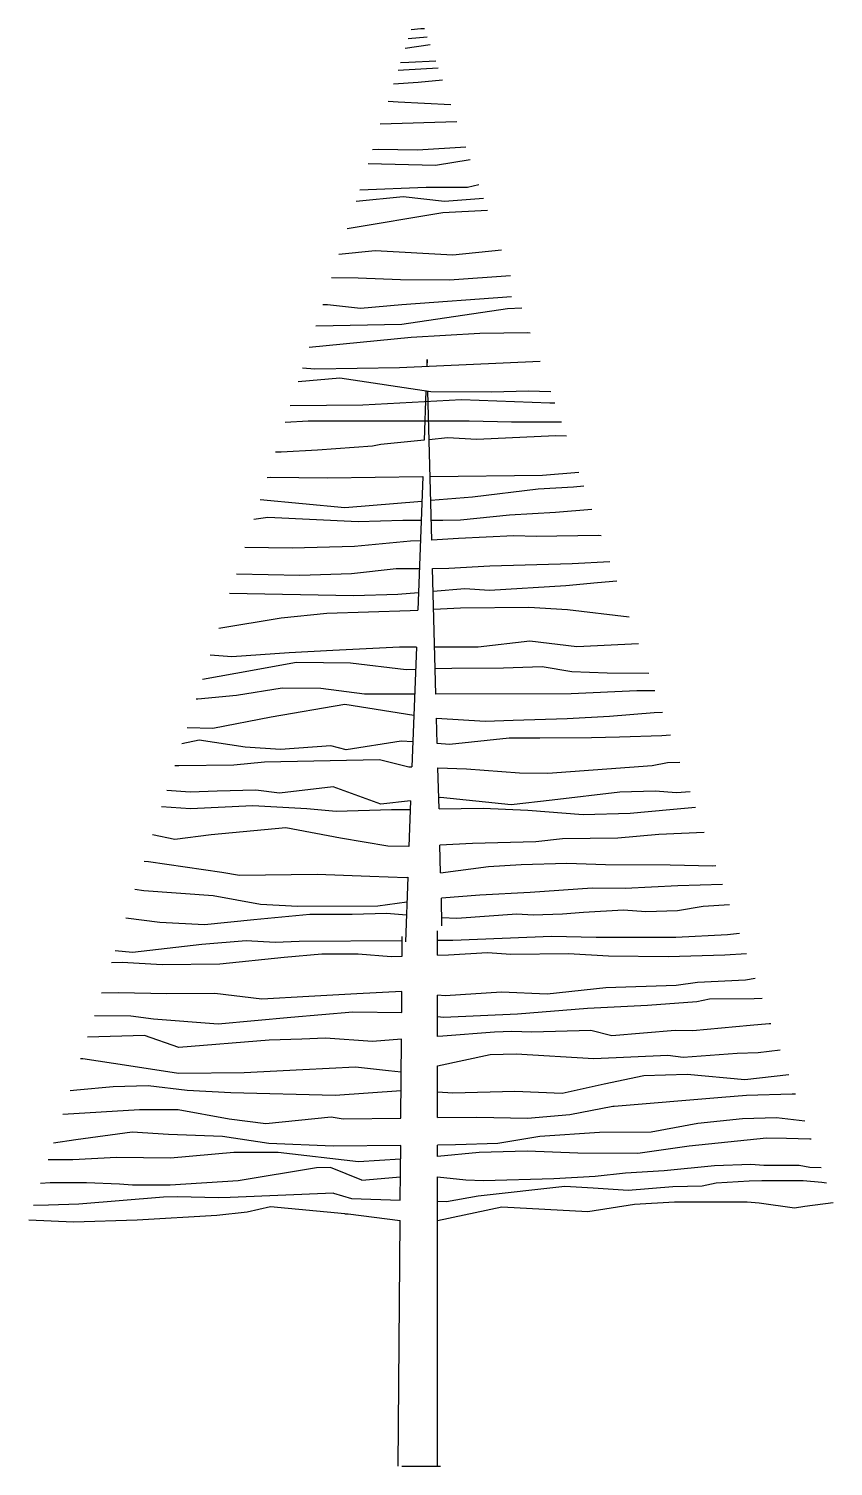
# Model space of a CAD drawing. Header units: metres. Extents: x -3.3 to 3.2, y 0 to 11.6.
import ezdxf

# ---------------------------------------------------------------- set-up
doc = ezdxf.new("R2010")
doc.units = ezdxf.units.M
doc.header["$LTSCALE"] = 0.2

msp = doc.modelspace()

# ---------------------------------------------------------------- linework, layer by layer
msp.add_line((-0.291, 0), (0.023, 0))
for points in [[(-0.107, 11.625), (-0.135, 11.624), (-0.214, 11.617)], [(-0.084, 11.558), (-0.239, 11.542)], [(-0.061, 11.494), (-0.263, 11.464)], [(0.004, 11.307), (-0.275, 11.289), (-0.32, 11.288)], [(-0.016, 11.364), (-0.232, 11.351), (-0.301, 11.349)], [(0.038, 11.209), (-0.157, 11.191), (-0.356, 11.176)], [(-0.4, 11.04), (-0.319, 11.035), (0.107, 11.011)], [(-0.465, 10.856), (0.155, 10.874)], [(0.227, 10.666), (-0.164, 10.642), (-0.482, 10.649), (-0.526, 10.647)], [(0.263, 10.564), (-0.018, 10.52), (-0.563, 10.532)], [(-0.63, 10.322), (-0.092, 10.343), (0.242, 10.345), (0.332, 10.365)], [(0.371, 10.253), (0.055, 10.228), (-0.28, 10.265), (-0.66, 10.229)], [(-0.731, 10.009), (0.041, 10.14), (0.404, 10.159)], [(0.517, 9.834), (0.123, 9.793), (-0.506, 9.83), (-0.799, 9.799)], [(-0.858, 9.613), (-0.642, 9.611), (-0.3, 9.598), (0.097, 9.594), (0.588, 9.629)], [(0.598, 9.456), (-0.291, 9.392), (-0.623, 9.363), (-0.89, 9.393), (-0.929, 9.392)], [(0.68, 9.365), (0.565, 9.361), (-0.289, 9.233), (-0.985, 9.219)], [(-1.04, 9.049), (-0.215, 9.132), (0.34, 9.164), (0.73, 9.168), (0.749, 9.167)], [(0.83, 8.935), (-0.309, 8.884), (-0.993, 8.873), (-1.094, 8.879)], [(-0.084, 8.894), (-0.085, 8.951), (-0.088, 8.894)], [(-1.129, 8.771), (-0.791, 8.803), (-0.056, 8.692), (0.438, 8.688), (0.733, 8.696), (0.915, 8.692)], [(0.948, 8.597), (0.907, 8.597), (0.193, 8.623), (-0.604, 8.581), (-1.192, 8.576)], [(-0.095, 8.698), (-0.11, 8.297)], [(-0.047, 7.49), (-0.079, 8.695)], [(-1.234, 8.443), (-1.047, 8.453), (0.255, 8.454), (0.598, 8.445), (1.001, 8.446)], [(-0.11, 8.297), (-0.461, 8.262), (-0.527, 8.25), (-0.973, 8.218), (-1.267, 8.2), (-1.312, 8.2)], [(1.041, 8.33), (0.953, 8.332), (0.317, 8.304), (0.079, 8.316), (-0.068, 8.301)], [(-0.06, 8.004), (0.848, 8.016), (1.142, 8.039)], [(-1.378, 7.996), (-1.356, 7.998), (-0.89, 7.993), (-0.121, 8.003)], [(-0.121, 8.003), (-0.161, 6.923)], [(1.182, 7.926), (1.098, 7.919), (0.813, 7.901), (0.283, 7.837), (-0.055, 7.809)], [(-0.128, 7.803), (-0.75, 7.75), (-1.436, 7.815)], [(-1.487, 7.658), (-1.375, 7.674), (-0.642, 7.639), (-0.282, 7.65), (-0.134, 7.65)], [(-0.051, 7.65), (0.042, 7.65), (0.184, 7.654), (0.582, 7.694), (0.952, 7.715), (1.247, 7.739)], [(-0.14, 7.485), (-0.22, 7.48), (-0.674, 7.438), (-1.178, 7.424), (-1.56, 7.429)], [(1.322, 7.524), (1.3, 7.526), (0.796, 7.52), (0.615, 7.524), (0.169, 7.502), (-0.047, 7.49)], [(-1.628, 7.218), (-1.114, 7.207), (-0.696, 7.219), (-0.336, 7.259), (-0.149, 7.26)], [(-0.041, 7.261), (0.091, 7.262), (0.423, 7.281), (1.088, 7.301), (1.394, 7.316)], [(-0.014, 6.245), (-0.041, 7.261)], [(1.45, 7.157), (1.292, 7.145), (1.036, 7.119), (0.419, 7.081), (0.22, 7.095), (-0.036, 7.073)], [(-0.156, 7.064), (-0.321, 7.05), (-0.682, 7.039), (-1.683, 7.057)], [(-1.769, 6.778), (-1.265, 6.86), (-0.896, 6.9), (-0.222, 6.92), (-0.161, 6.923)], [(-0.032, 6.93), (0.186, 6.942), (0.737, 6.948), (1.051, 6.929), (1.55, 6.869)], [(1.626, 6.65), (1.127, 6.627), (0.745, 6.673), (0.329, 6.623), (-0.024, 6.623)], [(-0.172, 6.623), (-0.308, 6.623), (-0.849, 6.597), (-1.2, 6.577), (-1.665, 6.545), (-1.84, 6.559)], [(-0.172, 6.623), (-0.209, 5.655)], [(-1.902, 6.366), (-1.632, 6.413), (-1.141, 6.503), (-0.704, 6.497), (-0.255, 6.444), (-0.179, 6.446)], [(-0.019, 6.451), (0.115, 6.455), (0.533, 6.458), (0.846, 6.467), (1.085, 6.427), (1.371, 6.416), (1.709, 6.413)], [(-0.187, 6.244), (-0.591, 6.244), (-0.944, 6.29), (-1.258, 6.291), (-1.627, 6.232), (-1.94, 6.204), (-1.954, 6.203)], [(-2.027, 5.975), (-1.819, 5.97), (-1.346, 6.06), (-0.751, 6.163), (-0.193, 6.075)], [(1.758, 6.272), (1.612, 6.271), (1.081, 6.246), (-0.014, 6.245)], [(-0.009, 6.049), (0.384, 6.026), (0.612, 6.033), (1.049, 6.046), (1.39, 6.065), (1.751, 6.095), (1.819, 6.097)], [(-0.003, 5.845), (-0.009, 6.049)], [(-0.201, 5.859), (-0.295, 5.863), (-0.74, 5.793), (-0.864, 5.827), (-1.272, 5.796), (-1.558, 5.816), (-1.93, 5.872), (-2.07, 5.842)], [(1.884, 5.912), (1.813, 5.907), (1.471, 5.897), (1.244, 5.89), (0.826, 5.887), (0.578, 5.889), (0.095, 5.837), (-0.003, 5.845)], [(-2.126, 5.667), (-2.095, 5.667), (-1.648, 5.671), (-1.402, 5.697), (-0.471, 5.715), (-0.232, 5.656), (-0.209, 5.655)], [(0.002, 5.649), (0.234, 5.641), (0.663, 5.607), (0.891, 5.604), (1.735, 5.667), (1.858, 5.69), (1.959, 5.695)], [(0.011, 5.316), (0.002, 5.649)], [(-0.219, 5.381), (-0.461, 5.355), (-0.845, 5.495), (-1.28, 5.444), (-1.471, 5.467), (-1.784, 5.458), (-2.003, 5.452), (-2.191, 5.466)], [(-0.219, 5.381), (-0.233, 5.011)], [(2.043, 5.454), (1.932, 5.445), (1.76, 5.459), (1.475, 5.45), (0.926, 5.386), (0.594, 5.348), (0.023, 5.407), (0.008, 5.406)], [(-2.233, 5.335), (-1.999, 5.319), (-1.496, 5.343), (-1.058, 5.318), (-0.82, 5.297), (-0.374, 5.31), (-0.221, 5.312)], [(0.011, 5.316), (0.367, 5.322), (0.729, 5.305), (1.176, 5.27), (1.556, 5.282), (1.878, 5.31), (2.086, 5.331)], [(-0.233, 5.011), (-0.403, 5.015), (-0.785, 5.079), (-1.228, 5.162), (-1.831, 5.105), (-2.125, 5.068), (-2.307, 5.107)], [(2.157, 5.126), (1.789, 5.108), (1.458, 5.079), (1.011, 5.075), (0.793, 5.05), (0.281, 5.035), (0.018, 5.022)], [(0.024, 4.799), (0.018, 5.022)], [(-2.375, 4.892), (-2.338, 4.891), (-1.746, 4.804), (-1.603, 4.779), (-0.976, 4.789), (-0.548, 4.773), (-0.253, 4.762), (-0.242, 4.764)], [(0.024, 4.799), (0.41, 4.849), (0.675, 4.866), (1.046, 4.877), (1.359, 4.867), (1.882, 4.864), (2.225, 4.855), (2.251, 4.858)], [(-0.249, 4.561), (-0.484, 4.528), (-1.13, 4.527), (-1.433, 4.542), (-1.816, 4.612), (-2.378, 4.652), (-2.449, 4.663)], [(-0.242, 4.764), (-0.261, 4.242)], [(2.304, 4.705), (1.944, 4.695), (1.517, 4.673), (1.251, 4.674), (0.749, 4.64), (0.341, 4.619), (0.03, 4.595)], [(0.035, 4.371), (0.03, 4.595)], [(0.034, 4.439), (0.156, 4.433), (0.64, 4.466), (0.773, 4.46), (1.01, 4.467), (1.181, 4.482), (1.503, 4.501), (1.684, 4.487), (1.941, 4.495), (2.149, 4.53), (2.36, 4.543)], [(-2.522, 4.435), (-2.247, 4.399), (-1.886, 4.382), (-1.488, 4.422), (-1.033, 4.464), (-0.691, 4.464), (-0.415, 4.473), (-0.253, 4.459)], [(0, 4.133), (0, 4.329)], [(2.443, 4.307), (2.346, 4.298), (1.928, 4.276), (1.577, 4.275), (1.282, 4.276), (0.921, 4.284), (0.123, 4.251), (0, 4.251)], [(-0.286, 4.25), (-1.121, 4.243), (-1.314, 4.235), (-1.549, 4.249), (-1.909, 4.219), (-2.468, 4.155), (-2.609, 4.167)], [(-0.287, 4.125), (-0.286, 4.285)], [(-2.638, 4.074), (-2.551, 4.077), (-2.228, 4.058), (-1.762, 4.062), (-1.241, 4.116), (-0.938, 4.144), (-0.643, 4.143), (-0.376, 4.122), (-0.287, 4.125)], [(0, 4.133), (0.089, 4.136), (0.402, 4.155), (0.592, 4.142), (1.058, 4.146), (1.381, 4.127), (1.866, 4.122), (2.322, 4.136), (2.499, 4.147)], [(-0.289, 3.84), (-0.653, 3.82), (-1.042, 3.799), (-1.421, 3.778), (-1.803, 3.823), (-2.192, 3.821), (-2.582, 3.829), (-2.719, 3.825)], [(-0.291, 3.67), (-0.289, 3.84)], [(2.569, 3.945), (2.49, 3.932), (2.101, 3.911), (1.93, 3.887), (1.361, 3.87), (0.887, 3.818), (0.516, 3.835), (0.061, 3.803), (0, 3.809)], [(0, 3.476), (0, 3.809)], [(0, 3.637), (0.047, 3.631), (0.645, 3.659), (1.213, 3.704), (1.697, 3.728), (2.096, 3.759), (2.199, 3.781), (2.561, 3.782), (2.625, 3.784)], [(-2.776, 3.646), (-2.481, 3.642), (-2.3, 3.619), (-1.776, 3.577), (-1.189, 3.633), (-0.686, 3.676), (-0.291, 3.67)], [(2.696, 3.579), (2.681, 3.577), (2.529, 3.563), (2.065, 3.52), (1.922, 3.525), (1.41, 3.482), (1.238, 3.524), (0.763, 3.51), (0.601, 3.515), (0.459, 3.511), (0.042, 3.479), (0, 3.476)], [(-0.292, 3.453), (-0.527, 3.434), (-0.908, 3.461), (-1.098, 3.455), (-1.364, 3.447), (-2.094, 3.387), (-2.372, 3.484), (-2.833, 3.47)], [(-0.297, 2.815), (-0.292, 3.453)], [(-2.888, 3.298), (-2.87, 3.298), (-2.498, 3.242), (-2.097, 3.178), (-1.565, 3.185), (-1.091, 3.208), (-0.664, 3.23), (-0.397, 3.2), (-0.294, 3.19)], [(0, 3.238), (0.426, 3.329), (0.635, 3.335), (1.264, 3.297), (1.861, 3.324), (1.985, 3.309), (2.422, 3.341), (2.592, 3.346), (2.77, 3.367)], [(0, 2.821), (0, 3.238)], [(2.84, 3.166), (2.485, 3.124), (2.018, 3.167), (1.667, 3.157), (1.346, 3.09), (1.006, 3.014), (0.625, 3.031), (0.122, 3.016), (0, 3.025)], [(-0.296, 3.035), (-0.828, 2.997), (-1.674, 3.02), (-2.026, 3.038), (-2.341, 3.076), (-2.626, 3.068), (-2.92, 3.04), (-2.972, 3.036)], [(0, 2.821), (0.318, 2.822), (0.727, 2.816), (1.068, 2.845), (1.418, 2.912), (1.427, 2.912), (2.299, 2.986), (2.498, 3.001), (2.868, 3.012), (2.894, 3.011)], [(-3.032, 2.848), (-2.411, 2.884), (-2.098, 2.884), (-1.687, 2.81), (-1.391, 2.772), (-0.861, 2.825), (-0.765, 2.809), (-0.297, 2.815)], [(2.971, 2.791), (2.741, 2.818), (2.466, 2.81), (2.106, 2.771), (1.728, 2.703), (1.31, 2.7), (0.826, 2.666), (0.486, 2.609), (0.144, 2.599), (0, 2.597)], [(-0.299, 2.594), (-0.844, 2.588), (-1.367, 2.611), (-1.74, 2.666), (-2.177, 2.682), (-2.472, 2.702), (-2.927, 2.641), (-3.108, 2.614)], [(-0.303, 2.153), (-0.299, 2.594)], [(3.022, 2.644), (3.012, 2.646), (2.822, 2.65), (2.661, 2.654), (2.035, 2.588), (1.619, 2.528), (1.134, 2.533), (0.725, 2.549), (0.336, 2.538), (0, 2.506)], [(0, 2.506), (0, 2.597)], [(-0.3, 2.484), (-0.641, 2.461), (-1.289, 2.537), (-1.65, 2.536), (-2.162, 2.492), (-2.599, 2.498), (-2.95, 2.478), (-3.007, 2.477), (-3.152, 2.477)], [(0, 2.341), (0.228, 2.316), (0.371, 2.311), (0.941, 2.328), (1.273, 2.347), (1.519, 2.374), (1.832, 2.392), (2.239, 2.433), (2.534, 2.442), (2.639, 2.435), (2.924, 2.434), (3.01, 2.418), (3.102, 2.416)], [(-0.613, 2.314), (-0.867, 2.417), (-0.981, 2.413), (-1.615, 2.309), (-2.165, 2.274), (-2.469, 2.274), (-2.574, 2.281), (-2.84, 2.292), (-3.135, 2.292), (-3.213, 2.287)], [(-0.613, 2.314), (-0.333, 2.338), (-0.301, 2.34)], [(0, 0), (0, 2.341)], [(0, 2.143), (0.072, 2.141), (0.327, 2.186), (1.028, 2.264), (1.257, 2.252), (1.542, 2.232), (1.902, 2.261), (2.14, 2.268), (2.253, 2.291), (2.519, 2.308), (2.623, 2.311), (2.956, 2.312), (3.108, 2.297), (3.145, 2.292)], [(-0.752, 2.04), (-1.352, 2.098), (-1.541, 2.055), (-1.787, 2.028), (-2.432, 1.99), (-2.945, 1.975), (-3.308, 1.991)], [(-0.842, 2.208), (-1.678, 2.174), (-1.772, 2.171), (-2.105, 2.18), (-2.219, 2.177), (-2.902, 2.119), (-3.149, 2.111), (-3.27, 2.108)], [(-0.842, 2.208), (-0.698, 2.165)], [(-0.698, 2.165), (-0.303, 2.153)], [(0, 1.988), (0.52, 2.097), (1.215, 2.06), (1.593, 2.119), (1.916, 2.138), (2.505, 2.137), (2.6, 2.13), (2.886, 2.091), (2.971, 2.103), (3.2, 2.133)], [(-0.752, 2.04), (-0.723, 2.041)], [(-0.723, 2.041), (-0.304, 1.988)], [(-0.32, 0), (-0.304, 1.988)]]:
    msp.add_lwpolyline(points)

doc.saveas('drawing.dxf')
